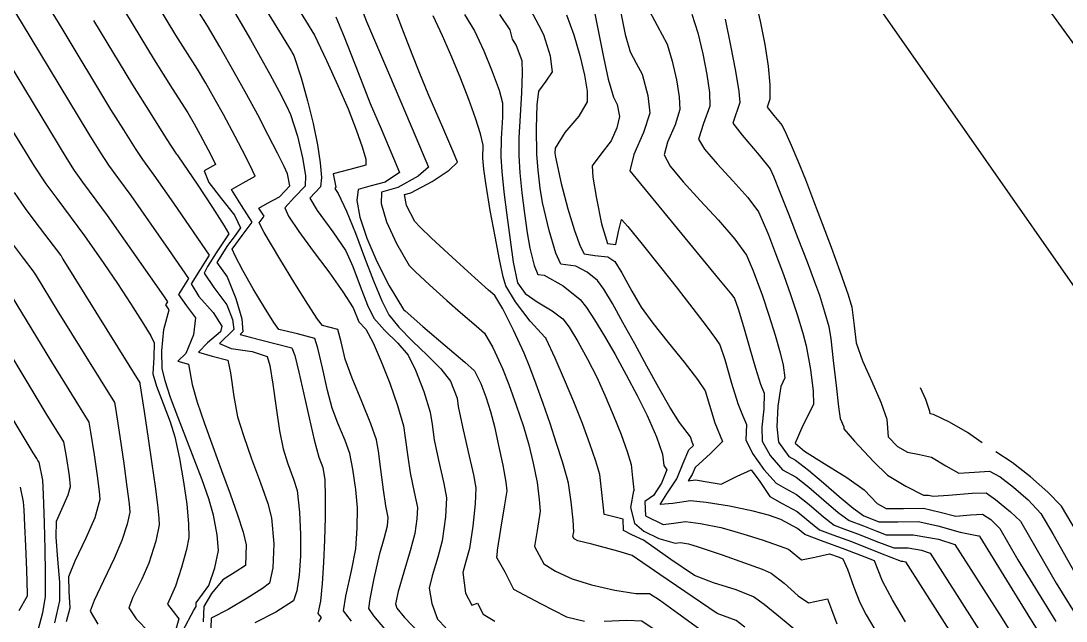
# Model space of a CAD drawing. Header units: millimetres. Extents: x -229 to 63875, y -200 to 109542.
# Drawn here: x 62499.8 to 62547.41, y 108547.05 to 108574.4 of the extents above; entities that cross this region are included whole.
import ezdxf

# ---------------------------------------------------------------- set-up
doc = ezdxf.new("R2010")
doc.units = ezdxf.units.MM
doc.layers.add('curve livello 5m', color=7, linetype='Continuous')
doc.layers.add('Strade', color=7, linetype='Continuous')
doc.layers.add('no_plot', color=5, linetype='Continuous', plot=False)

msp = doc.modelspace()

# ---------------------------------------------------------------- linework, layer by layer
at = {"layer": 'curve livello 5m', "color": 2, "flags": 128}
for points in [[(62510.43714, 108575.77788), (62512.10909, 108573.03962), (62512.18865, 108572.90037), (62512.22787, 108572.82417), (62512.5609, 108571.80421), (62512.85884, 108570.75205), (62513.11099, 108569.72002), (62513.3067, 108568.76048), (62513.43527, 108567.92574), (62513.48605, 108567.26817), (62513.44834, 108566.84008), (62513.44834, 108566.84008), (62512.95742, 108566.32745), (62513.29643, 108565.75528), (62514.01036, 108564.78828), (62514.5927, 108563.92689), (62514.5927, 108563.92689), (62514.9146, 108563.20854), (62515.25878, 108562.30719), (62515.59059, 108561.44674), (62515.87538, 108560.85109), (62515.87538, 108560.85109), (62516.35342, 108560.30285), (62516.9681, 108559.70732), (62517.4358, 108559.1669), (62517.4358, 108559.1669), (62517.77613, 108558.47804), (62518.15021, 108557.51744), (62518.44582, 108556.57328), (62518.44582, 108556.57328), (62518.52728, 108556.00627), (62518.62146, 108555.31523), (62518.62146, 108555.31523), (62518.81828, 108554.39039), (62519.0628, 108553.32215), (62519.19004, 108552.67158), (62519.19004, 108552.67158), (62519.13867, 108551.80482), (62518.98258, 108550.70322), (62518.98258, 108550.70322), (62518.78491, 108549.95988), (62518.52581, 108549.1049), (62518.39687, 108548.55209), (62518.39687, 108548.55209), (62518.51673, 108547.84507), (62518.78037, 108547.14435), (62518.78037, 108547.14435), (62519.15486, 108546.73569)], [(62533.2222, 108575.46324), (62533.47318, 108574.38274), (62533.67973, 108573.32247), (62533.83059, 108572.34026), (62533.91449, 108571.49395), (62533.92015, 108570.84137), (62533.92015, 108570.84137), (62533.79128, 108570.46618), (62534.08913, 108570.08907), (62534.47166, 108569.63684), (62534.47166, 108569.63684), (62534.64663, 108569.29148), (62534.89017, 108568.7438), (62535.1899, 108568.02557), (62535.53347, 108567.16857), (62535.90851, 108566.20458), (62536.30265, 108565.16539), (62536.70354, 108564.08277), (62537.09881, 108562.9885), (62537.47609, 108561.91436), (62537.47609, 108561.91436), (62537.64412, 108561.36061), (62537.74655, 108560.50969), (62537.84662, 108559.72235), (62537.84662, 108559.72235), (62538.13581, 108558.91444), (62538.55727, 108557.9636), (62538.97222, 108557.02436), (62539.24187, 108556.25123), (62539.24187, 108556.25123), (62539.30695, 108555.45365), (62539.73197, 108555.0009), (62540.18316, 108554.75048), (62540.72949, 108554.63469), (62541.26915, 108554.51931), (62541.26915, 108554.51931), (62541.92977, 108554.12807), (62542.52365, 108553.79124), (62542.52365, 108553.79124), (62543.24143, 108553.8434), (62543.92492, 108553.88264), (62543.92492, 108553.88264), (62544.39733, 108553.62813), (62545.0169, 108553.1601), (62545.6742, 108552.56933), (62546.25977, 108551.94654), (62546.25977, 108551.94654), (62546.80654, 108551.01958), (62547.81231, 108549.25116)], [(62503.11047, 108574.41462), (62504.87747, 108571.49419), (62504.87747, 108571.49419), (62505.6812, 108570.20795), (62506.42132, 108569.03992), (62506.87581, 108568.3405), (62506.87581, 108568.3405), (62506.91059, 108568.29307), (62506.9698, 108568.20842), (62507.82819, 108566.95622), (62508.52197, 108565.8941), (62509.0549, 108565.05706), (62509.26711, 108564.69618), (62509.26711, 108564.69618), (62509.20473, 108564.61261), (62508.69003, 108563.83754), (62508.29534, 108563.2051), (62508.13909, 108562.90501), (62508.13909, 108562.90501), (62508.59016, 108562.25238), (62509.18343, 108561.46211), (62509.18343, 108561.46211), (62509.43402, 108560.79887), (62509.50315, 108560.3344), (62509.50315, 108560.3344), (62508.83871, 108559.70498), (62509.37355, 108559.47594), (62510.33601, 108559.33499), (62511.01138, 108559.11058), (62511.01138, 108559.11058), (62511.13254, 108558.6941), (62511.27099, 108557.83901), (62511.42146, 108556.77084), (62511.57871, 108555.71513), (62511.73749, 108554.89741), (62511.73749, 108554.89741), (62511.94871, 108554.25441), (62512.2201, 108553.51396), (62512.37876, 108552.9945), (62512.37876, 108552.9945), (62512.488, 108552.01396), (62512.53985, 108550.99807), (62512.53655, 108550.01656), (62512.48033, 108549.13913), (62512.37342, 108548.43549), (62512.21806, 108547.97535), (62512.21806, 108547.97535), (62511.40934, 108547.45646), (62510.45564, 108546.96754)], [(62535.1929, 108546.5418), (62534.39472, 108547.20068), (62533.6561, 108547.80655), (62533.17528, 108548.15924), (62532.3764, 108548.47359), (62531.34674, 108548.79846), (62530.48687, 108549.1264), (62530.48687, 108549.1264), (62529.40787, 108549.86072), (62528.15346, 108550.73299), (62527.62995, 108550.98484), (62527.24398, 108551.18126), (62527.22767, 108551.69051), (62526.50443, 108551.87777), (62526.36258, 108551.9145), (62526.34521, 108552.07296), (62526.22411, 108553.17737), (62526.16321, 108553.73275), (62525.98667, 108554.33973), (62525.71735, 108555.12911), (62525.37657, 108556.04679), (62524.98565, 108557.03866), (62524.56591, 108558.05062), (62524.13868, 108559.02856), (62523.72528, 108559.9184), (62523.70404, 108559.95518), (62523.68032, 108559.97117), (62522.99197, 108560.72069), (62522.32959, 108561.59365), (62521.89188, 108562.32815), (62521.77293, 108562.74055), (62521.59974, 108563.52608), (62521.39432, 108564.57259), (62521.17868, 108565.76798), (62520.97483, 108567.0001), (62520.88763, 108567.6434), (62520.83881, 108568.14853), (62520.85738, 108568.7368), (62520.73143, 108569.25607), (62520.5054, 108569.96861), (62520.19927, 108570.8229), (62519.83302, 108571.76743), (62519.42662, 108572.75067), (62519.00006, 108573.72111), (62518.57331, 108574.62722)], [(62525.91877, 108574.80591), (62526.13086, 108573.81792), (62526.33637, 108572.7506), (62526.55085, 108571.73976), (62526.78988, 108570.92123), (62526.78988, 108570.92123), (62526.96274, 108570.59806), (62527.07148, 108570.03988), (62526.94107, 108569.52328), (62526.69224, 108568.93583), (62526.69224, 108568.93583), (62526.21138, 108568.32679), (62525.81996, 108567.80156), (62525.81996, 108567.80156), (62525.85303, 108567.28618), (62526.01286, 108566.30356), (62526.25151, 108565.14849), (62526.25151, 108565.14849), (62526.51767, 108564.25502), (62526.89306, 108564.20933), (62527.02478, 108564.80711), (62527.16045, 108565.34795), (62527.16045, 108565.34795), (62527.43873, 108565.03126), (62528.09358, 108564.23009), (62528.92856, 108563.18478), (62528.92856, 108563.18478), (62529.68859, 108562.21685), (62530.40414, 108561.29397), (62531.01026, 108560.50109), (62531.44201, 108559.92315), (62531.63445, 108559.64512), (62531.63445, 108559.64512), (62531.85545, 108558.97393), (62532.16411, 108557.88813), (62532.44974, 108556.95836), (62532.44974, 108556.95836), (62532.67369, 108556.42756), (62532.84517, 108556.00719), (62532.84517, 108556.00719), (62532.81666, 108555.30314), (62533.11903, 108554.68089), (62533.63202, 108553.9511), (62534.20171, 108553.33271), (62534.20171, 108553.33271), (62534.62687, 108553.09443), (62535.13172, 108552.82135), (62535.13172, 108552.82135), (62535.70531, 108552.36338), (62536.353, 108551.80142), (62536.84898, 108551.41954), (62536.84898, 108551.41954), (62537.28804, 108551.25628), (62537.90407, 108551.02951), (62537.90407, 108551.02951), (62538.86927, 108550.64998), (62539.55546, 108550.38282), (62539.55546, 108550.38282), (62540.20664, 108550.38552), (62540.82224, 108550.27562), (62541.21564, 108550.14483), (62541.21564, 108550.14483), (62545.33766, 108543.68485)], [(62499.49639, 108566.57881), (62499.9875, 108565.85487), (62499.9875, 108565.85487), (62500.43172, 108565.26094), (62501.06923, 108564.42729), (62501.61092, 108563.70862), (62501.61092, 108563.70862), (62501.62565, 108563.68782), (62501.71178, 108563.54504), (62505.21284, 108557.90588), (62505.22211, 108557.85493), (62505.41669, 108556.60691), (62505.60102, 108555.37567), (62505.76743, 108554.21735), (62505.90822, 108553.18808), (62506.01573, 108552.34402), (62506.08228, 108551.7413), (62506.10017, 108551.43606), (62506.10017, 108551.43606), (62505.93844, 108550.6979), (62505.62242, 108549.68415), (62505.62242, 108549.68415), (62505.30077, 108548.95961), (62504.90279, 108548.13433), (62504.71754, 108547.66083), (62504.71754, 108547.66083), (62505.05614, 108547.14563), (62505.64345, 108546.53851)], [(62499.72044, 108547.52974), (62500.099, 108548.20658), (62500.10497, 108548.23021), (62500.104, 108548.28081), (62500.06581, 108549.38872), (62500.02359, 108550.46396), (62499.9818, 108551.40563), (62499.94492, 108552.11285), (62499.91744, 108552.48472), (62499.77951, 108553.15104)]]:
    msp.add_lwpolyline(points, dxfattribs=at)
at = {"layer": 'no_plot', "flags": 128}
for points in [[(62497.96925, 108577.36333), (62500.20123, 108573.69021), (62502.89554, 108569.23715), (62503.42767, 108568.38845), (62503.78493, 108567.83356), (62504.24341, 108567.20679), (62504.79936, 108566.45015), (62504.79936, 108566.45015), (62506.52666, 108563.98066), (62507.42973, 108562.66327), (62506.97704, 108561.93789), (62507.34905, 108561.41373), (62507.75335, 108560.86532), (62507.66123, 108560.10147), (62507.30983, 108559.23696), (62506.94937, 108558.8955), (62507.43256, 108558.76331), (62507.59404, 108557.82632), (62507.82881, 108557.02252), (62508.15434, 108556.05874), (62508.53564, 108554.99943), (62508.93774, 108553.90902), (62509.32567, 108552.85193), (62509.66443, 108551.8926), (62509.91906, 108551.09547), (62510.05458, 108550.52497), (62510.05458, 108550.52497), (62510.02453, 108549.58644), (62509.55993, 108549.27616), (62508.99462, 108548.92563), (62508.47439, 108548.30946), (62508.13153, 108547.71675), (62508.10633, 108547.0171)], [(62499.80797, 108577.09343), (62501.65585, 108574.05242), (62503.88651, 108570.36567), (62504.46722, 108569.43632), (62505.00199, 108568.59238), (62505.33037, 108568.08703), (62505.85497, 108567.37161), (62506.74823, 108566.09454), (62508.37203, 108563.72576), (62507.96368, 108563.07241), (62507.55807, 108562.42145), (62507.90619, 108561.83401), (62508.55418, 108561.11909), (62508.95393, 108560.49288), (62508.88469, 108560.23867), (62508.30386, 108559.72439), (62507.89404, 108559.30024), (62508.50969, 108559.117), (62509.22197, 108558.93694), (62509.35146, 108558.35525), (62509.50434, 108557.28417), (62509.66576, 108556.36187), (62509.9314, 108555.50023), (62510.30961, 108554.44285), (62510.7101, 108553.35607), (62511.04256, 108552.40625), (62511.21667, 108551.75974), (62511.31227, 108550.57487), (62511.27695, 108549.47159), (62511.1213, 108548.7809), (62510.80718, 108548.53968), (62510.1104, 108548.09261), (62509.24, 108547.57381), (62508.46121, 108547.1757), (62508.43051, 108546.32366)], [(62511.93681, 108575.76349), (62513.16993, 108573.74395), (62513.72547, 108572.59452), (62514.24172, 108571.45994), (62514.69814, 108570.39199), (62515.07423, 108569.44247), (62515.34947, 108568.66316), (62515.50334, 108568.10586), (62515.51535, 108567.82236), (62514.77689, 108567.62878), (62514.01954, 108567.4361), (62514.14572, 108566.81743), (62514.09786, 108566.76746), (62514.25726, 108566.53348), (62514.6352, 108565.72967), (62515.04014, 108564.72019), (62515.45364, 108563.62422), (62515.85727, 108562.56089), (62516.2326, 108561.64937), (62516.56117, 108561.00882), (62517.01838, 108560.43848), (62517.63729, 108559.81107), (62518.30787, 108559.16632), (62518.9201, 108558.54397), (62519.36395, 108557.98373), (62519.66765, 108557.20385), (62519.72047, 108556.82556), (62519.91208, 108555.90282), (62520.17383, 108554.75642), (62520.40815, 108553.71814), (62520.51748, 108553.11979), (62520.49117, 108552.39746), (62520.38345, 108551.37555), (62520.22667, 108550.36061), (62520.22667, 108550.36061), (62520.05782, 108549.75822), (62519.92835, 108549.265), (62520.05568, 108548.31572), (62520.33569, 108547.76973), (62520.5939, 108547.86486), (62520.86209, 108547.36271), (62521.38172, 108547.04403)], [(62514.85981, 108547.04354), (62514.48708, 108547.50976), (62514.48708, 108547.50976), (62514.59201, 108548.18751), (62514.86126, 108549.33737), (62515.05978, 108550.33799), (62515.12271, 108551.2821), (62515.12549, 108552.20928), (62515.12549, 108552.20928), (62515.04957, 108553.05337), (62514.92173, 108553.96903), (62514.78032, 108554.68158), (62514.78032, 108554.68158), (62514.5637, 108555.27244), (62514.23424, 108556.06835), (62513.97188, 108556.75757), (62513.97188, 108556.75757), (62513.76307, 108557.56224), (62513.53494, 108558.58313), (62513.32884, 108559.48244), (62513.18615, 108559.92241), (62513.18615, 108559.92241), (62512.39511, 108560.13263), (62511.54127, 108560.3396), (62511.54127, 108560.3396), (62511.32174, 108560.64922), (62510.89278, 108561.33579), (62510.38309, 108562.19335), (62510.38309, 108562.19335), (62509.91377, 108563.02233), (62509.55502, 108563.69046), (62509.41446, 108563.99731), (62509.41446, 108563.99731), (62509.88024, 108564.61875), (62510.33746, 108565.23397), (62509.84346, 108565.99401), (62509.39337, 108566.71679), (62509.39337, 108566.71679), (62509.92863, 108567.01723), (62510.47168, 108567.31933), (62510.47168, 108567.31933), (62510.35499, 108567.58759), (62510.02913, 108568.23447), (62509.56209, 108569.12795), (62509.02181, 108570.13599), (62509.02181, 108570.13599), (62508.65469, 108570.79642), (62508.21925, 108571.55867), (62507.8461, 108572.19405), (62507.8461, 108572.19405), (62507.38994, 108572.91521), (62506.8594, 108573.75123), (62506.8594, 108573.75123), (62506.01971, 108575.13903)], [(62509.20324, 108575.357), (62510.25131, 108573.54806), (62511.13303, 108571.97891), (62511.55943, 108571.17908), (62511.91183, 108570.49448), (62512.0845, 108570.13049), (62512.3905, 108569.14269), (62512.62441, 108568.16667), (62512.75498, 108567.35563), (62512.75097, 108566.86273), (62512.26196, 108566.36286), (62511.81697, 108565.88743), (62511.99007, 108565.49655), (62512.46195, 108564.79886), (62513.11215, 108563.91338), (62513.82022, 108562.95911), (62514.4657, 108562.05509), (62514.92815, 108561.32031), (62515.1896, 108560.69336), (62515.50766, 108560.35007), (62515.83709, 108559.73055), (62516.21463, 108558.87428), (62516.59908, 108557.88703), (62516.94926, 108556.87458), (62517.22398, 108555.94271), (62517.30949, 108555.39521), (62517.41775, 108554.53975), (62517.52246, 108553.80489), (62517.71594, 108552.92184), (62517.8626, 108552.22337), (62517.83187, 108551.70484), (62517.73849, 108551.04583), (62517.53723, 108550.25447), (62517.2443, 108549.28275), (62516.98019, 108548.39091), (62516.86539, 108547.83919), (62516.92112, 108547.63463), (62517.27775, 108547.21862), (62517.94352, 108546.51895)], [(62515.3059, 108574.97205), (62515.54296, 108574.37089), (62516.58261, 108571.92158), (62517.79237, 108569.10902), (62518.36252, 108567.72924), (62517.89032, 108567.32016), (62516.97024, 108566.81298), (62516.21974, 108566.60318), (62516.2099, 108566.08146), (62516.45685, 108565.24528), (62516.90134, 108564.2515), (62517.4841, 108563.25697), (62517.77123, 108562.97085), (62518.40708, 108562.37779), (62519.2009, 108561.65569), (62519.82056, 108561.11857), (62520.54028, 108560.50406), (62520.91934, 108560.16763), (62521.28777, 108559.52314), (62521.73831, 108558.56463), (62522.0288, 108557.82489), (62522.36326, 108556.88894), (62522.68539, 108555.92005), (62522.93894, 108555.08149), (62523.13679, 108554.24903), (62523.30977, 108553.35819), (62523.41167, 108552.59781), (62523.45322, 108552.05193), (62523.30711, 108551.18516), (62523.1988, 108550.44499), (62523.62142, 108549.65369), (62524.14427, 108549.32155), (62524.91003, 108548.97351), (62525.78658, 108548.7066), (62526.85839, 108548.45714), (62527.80391, 108548.29996), (62528.43379, 108548.30467), (62528.88631, 108548.01519), (62529.72012, 108547.41017), (62530.6559, 108546.72598)], [(62540.08532, 108547.01234), (62539.49692, 108548.02417), (62539.04225, 108548.86589), (62539.04225, 108548.86589), (62538.68685, 108549.79129), (62538.25921, 108549.96419), (62537.34668, 108550.3161), (62537.34668, 108550.3161), (62536.26973, 108550.71255), (62535.50215, 108550.99798), (62535.50215, 108550.99798), (62535.17821, 108551.26242), (62534.41258, 108551.68339), (62533.84867, 108551.8722), (62533.15215, 108552.05983), (62533.15215, 108552.05983), (62532.07203, 108552.28196), (62531.01609, 108552.45702), (62530.30111, 108552.53249), (62530.30111, 108552.53249), (62529.49974, 108552.41327), (62528.92002, 108552.35604), (62528.92002, 108552.35604), (62529.22429, 108552.84793), (62529.67755, 108553.5297), (62529.67755, 108553.5297), (62529.96404, 108554.242), (62530.21924, 108554.8519), (62530.21924, 108554.8519), (62530.43179, 108555.05359), (62530.37198, 108555.19745), (62530.29619, 108555.44723), (62529.80032, 108556.0959), (62529.36483, 108556.79624), (62528.85833, 108557.67847), (62528.31177, 108558.6672), (62527.75614, 108559.68704), (62527.22241, 108560.66258), (62526.74154, 108561.51844), (62526.34453, 108562.1792), (62526.06233, 108562.56949), (62526.06233, 108562.56949), (62525.59759, 108562.94578), (62525.08185, 108563.23043), (62525.08185, 108563.23043), (62524.39779, 108563.31369), (62524.17046, 108563.81683), (62523.86082, 108564.85626), (62523.56176, 108566.12015), (62523.56176, 108566.12015), (62523.45358, 108566.78264), (62523.35725, 108567.596), (62523.30166, 108568.31622), (62523.30166, 108568.31622), (62523.28199, 108569.50941), (62523.31563, 108570.57503), (62523.39249, 108571.1934), (62523.39249, 108571.1934), (62523.71899, 108571.65382), (62524.01185, 108572.08717), (62524.01185, 108572.08717), (62523.92056, 108572.79044), (62523.61255, 108573.76963), (62523.61255, 108573.76963), (62523.39707, 108574.21342), (62523.0219, 108574.89451)], [(62528.30763, 108575.06549), (62528.77698, 108574.19176), (62529.23046, 108573.34027), (62529.46561, 108572.56342), (62529.65889, 108571.71472), (62529.78307, 108570.93384), (62529.81095, 108570.36047), (62529.59343, 108569.66229), (62529.24417, 108568.88094), (62529.10068, 108568.29274), (62529.37224, 108567.78694), (62529.96418, 108567.06596), (62530.74224, 108566.21439), (62531.57215, 108565.31682), (62532.31964, 108564.45783), (62532.85043, 108563.72203), (62533.15014, 108563.0152), (62533.57302, 108561.8647), (62533.86432, 108560.989), (62534.15032, 108560.07457), (62534.38629, 108559.26884), (62534.52749, 108558.71926), (62534.60036, 108558.12977), (62534.41669, 108557.74185), (62534.27268, 108556.84295), (62534.23467, 108555.90411), (62534.31407, 108555.20699), (62534.77544, 108554.55062), (62535.08524, 108554.38029), (62535.66962, 108553.93397), (62536.36121, 108553.34575), (62537.07167, 108552.72678), (62537.71266, 108552.18818), (62538.19581, 108551.84111), (62538.46146, 108551.74291), (62538.87724, 108551.58009), (62539.73839, 108551.57903), (62540.67687, 108551.58756), (62541.56317, 108551.39324), (62542.58903, 108551.10768), (62543.42427, 108550.93218), (62543.44705, 108550.93367), (62543.46176, 108550.92147), (62543.47709, 108550.89487), (62545.66331, 108547.33883), (62548.23752, 108543.21276)], [(62504.56509, 108574.77683), (62505.86843, 108572.62271), (62506.69194, 108571.32506), (62507.39998, 108570.20569), (62507.68472, 108569.7169), (62507.9662, 108569.21453), (62508.45132, 108568.29876), (62508.66445, 108567.85803), (62508.14514, 108567.56785), (62508.35467, 108567.0349), (62508.93518, 108566.29917), (62509.53496, 108565.54708), (62509.80228, 108564.96508), (62509.55486, 108564.62776), (62509.20215, 108564.161), (62508.72011, 108563.38857), (62509.19252, 108562.73587), (62509.59628, 108561.74852), (62509.85998, 108560.81838), (62509.90453, 108560.22449), (62509.78338, 108560.10973), (62510.23498, 108559.98618), (62511.35986, 108559.70259), (62512.13805, 108559.50349), (62512.27342, 108559.14855), (62512.46278, 108558.39366), (62512.68683, 108557.39627), (62512.92629, 108556.31388), (62513.16188, 108555.30394), (62513.37431, 108554.52395), (62513.55848, 108554.05102), (62513.63712, 108553.4878), (62513.65864, 108552.70756), (62513.655, 108551.76805), (62513.6289, 108550.74612), (62513.58303, 108549.71863), (62513.5201, 108548.76243), (62513.4428, 108547.95436), (62513.32973, 108547.39597), (62513.4707, 108547.21617), (62513.35912, 108547.01679)], [(62516.37393, 108546.69314), (62515.88106, 108547.29625), (62515.64443, 108547.62354), (62515.64443, 108547.62354), (62515.70524, 108548.05642), (62515.89345, 108548.98587), (62516.15259, 108550.13305), (62516.15259, 108550.13305), (62516.33853, 108550.80956), (62516.4944, 108551.38844), (62516.4944, 108551.38844), (62516.53516, 108551.77516), (62516.42345, 108552.29456), (62516.31452, 108553.03293), (62516.19755, 108553.95211), (62516.08821, 108554.79691), (62516.00215, 108555.31215), (62516.00215, 108555.31215), (62515.74544, 108556.04183), (62515.3314, 108557.05362), (62514.89457, 108558.11444), (62514.56945, 108558.9912), (62514.56945, 108558.9912), (62514.38305, 108559.76998), (62514.23425, 108560.34132), (62514.23425, 108560.34132), (62513.53255, 108560.51929), (62513.30526, 108560.81432), (62512.86318, 108561.48753), (62512.26986, 108562.43717), (62511.58887, 108563.5615), (62510.8838, 108564.75878), (62510.8838, 108564.75878), (62510.64676, 108565.20023), (62510.87263, 108565.50286), (62510.6416, 108565.86572), (62511.03843, 108566.10046), (62511.57844, 108566.38921), (62511.57844, 108566.38921), (62512.0536, 108566.88538), (62511.94114, 108567.43682), (62511.79204, 108567.76671), (62511.48639, 108568.38061), (62511.06892, 108569.19163), (62510.58435, 108570.11288), (62510.07742, 108571.05745), (62510.07742, 108571.05745), (62509.51999, 108572.06025), (62508.85881, 108573.21765), (62508.29223, 108574.18242), (62508.29223, 108574.18242), (62507.85036, 108574.87975)], [(62514.14787, 108574.58403), (62514.51654, 108573.67275), (62515.15405, 108572.04172), (62515.71265, 108570.63335), (62516.20454, 108569.4745), (62516.77692, 108568.14378), (62517.04667, 108567.49096), (62516.38794, 108567.05745), (62515.68576, 108566.87565), (62515.16334, 108566.71513), (62515.1013, 108566.21724), (62515.23982, 108565.45339), (62515.55024, 108564.49942), (62516.00391, 108563.43115), (62516.57219, 108562.32443), (62517.2264, 108561.25508), (62517.30505, 108561.18173), (62518.10864, 108560.48167), (62519.1291, 108559.61011), (62520.02546, 108558.84207), (62520.45672, 108558.45258), (62520.75406, 108557.87059), (62520.98095, 108557.26221), (62521.18996, 108556.606), (62521.36497, 108555.91502), (62521.5609, 108555.04523), (62521.74519, 108554.14807), (62521.88522, 108553.375), (62521.9273, 108552.99189), (62521.83382, 108552.34201), (62521.64877, 108551.24092), (62521.49923, 108550.28819), (62521.47075, 108550.018), (62521.45984, 108549.9779), (62521.47474, 108549.92317), (62521.48419, 108549.92665), (62521.84845, 108549.29164), (62522.24175, 108548.5082), (62523.47246, 108547.85858), (62524.6509, 108547.23655), (62525.47329, 108547.04514)], [(62532.77751, 108546.76633), (62532.38091, 108547.07809), (62532.38091, 108547.07809), (62531.50654, 108547.39265), (62528.89488, 108549.17004), (62527.64246, 108550.04092), (62526.98739, 108550.24253), (62525.8096, 108550.5614), (62525.8096, 108550.5614), (62525.16915, 108550.71046), (62525.00108, 108550.79917), (62524.94596, 108550.90238), (62524.97915, 108551.11197), (62524.94785, 108551.65111), (62524.85717, 108552.47682), (62524.73431, 108553.34138), (62524.73431, 108553.34138), (62524.68792, 108553.55699), (62524.46987, 108554.29966), (62524.20227, 108555.14939), (62523.90231, 108556.05633), (62523.58716, 108556.97059), (62523.27403, 108557.84231), (62522.9801, 108558.62163), (62522.72256, 108559.25866), (62522.72256, 108559.25866), (62522.24078, 108560.3132), (62521.74426, 108561.28506), (62521.38196, 108561.88268), (62521.38196, 108561.88268), (62521.09675, 108562.12966), (62520.14982, 108562.98711), (62519.26033, 108563.80386), (62518.50882, 108564.5048), (62517.9758, 108565.01484), (62517.74179, 108565.25886), (62517.74179, 108565.25886), (62517.36347, 108565.99114), (62517.27614, 108566.49124), (62517.27614, 108566.49124), (62517.55254, 108566.5685), (62518.52571, 108567.07551), (62519.31305, 108567.59366), (62519.67836, 108567.96752), (62519.67836, 108567.96752), (62519.47164, 108568.4854), (62518.97019, 108569.65191), (62518.38716, 108571.00245), (62517.93572, 108572.07243), (62517.93572, 108572.07243), (62517.61936, 108572.88133), (62517.23204, 108573.89693), (62516.88361, 108574.80736)], [(62520.01196, 108574.6954), (62520.46271, 108573.95367), (62520.88006, 108573.04355), (62521.27147, 108572.08952), (62521.57719, 108571.2457), (62521.73748, 108570.66618), (62521.7367, 108570.01694), (62521.68071, 108569.04279), (62521.65976, 108568.20442), (62521.70855, 108567.54363), (62521.80353, 108566.61731), (62521.93103, 108565.5408), (62522.0774, 108564.42945), (62522.22897, 108563.39859), (62522.41356, 108562.4582), (62522.77354, 108561.98378), (62523.32072, 108561.59571), (62523.99524, 108561.19078), (62524.49014, 108560.82661), (62524.76944, 108560.44005), (62525.16674, 108559.78437), (62525.60999, 108558.98435), (62526.02715, 108558.16476), (62526.40209, 108557.34692), (62526.78371, 108556.4454), (62527.13442, 108555.55555), (62527.41666, 108554.77271), (62527.59283, 108554.19222), (62527.65595, 108553.57069), (62527.72087, 108553.0245), (62527.73394, 108553.00692), (62527.69802, 108552.98057), (62527.56807, 108552.22612), (62527.74489, 108551.51713), (62528.16687, 108551.15445), (62528.85657, 108550.8145), (62529.6071, 108550.59927), (62529.83761, 108550.62872), (62530.20516, 108550.56779), (62530.6452, 108550.43637), (62531.73983, 108550.06751), (62532.76268, 108549.70785), (62533.55789, 108549.41346), (62533.96965, 108549.2404), (62534.56079, 108548.78346), (62535.20963, 108548.20392), (62535.68091, 108547.87941), (62536.53378, 108548.06323), (62536.72819, 108547.58311), (62536.96885, 108546.93037)], [(62521.59348, 108574.68593), (62522.06674, 108573.99868), (62522.17439, 108573.57526), (62522.35212, 108573.28011), (62522.61757, 108572.59555), (62522.63732, 108572.02366), (62522.59918, 108571.12894), (62522.53748, 108570.08664), (62522.48654, 108569.07202), (62522.48071, 108568.26032), (62522.53225, 108567.47834), (62522.61995, 108566.56452), (62522.73181, 108565.62005), (62522.85586, 108564.74613), (62522.9801, 108564.04395), (62523.17624, 108563.26037), (62523.33785, 108562.84303), (62523.63057, 108562.8074), (62524.4962, 108562.32963), (62525.27623, 108561.69805), (62525.55618, 108561.33921), (62525.93269, 108560.77116), (62526.37905, 108560.04013), (62526.86857, 108559.19238), (62527.37453, 108558.27413), (62527.87025, 108557.33163), (62528.32902, 108556.41113), (62528.74451, 108555.44928), (62529.02246, 108554.65169), (62529.07917, 108554.13451), (62529.22259, 108553.94152), (62528.9734, 108553.33329), (62528.61594, 108552.77946), (62528.22531, 108552.49289), (62528.24581, 108551.853), (62529.06007, 108551.45166), (62529.5327, 108551.50718), (62530.06936, 108551.58061), (62530.75807, 108551.49377), (62531.67866, 108551.31381), (62532.16311, 108551.18254), (62532.8767, 108550.96942), (62533.60534, 108550.73838), (62534.34335, 108550.48447), (62534.76403, 108550.32155), (62535.36046, 108549.8472), (62535.96902, 108549.96971), (62536.63084, 108550.12101), (62537.06799, 108549.9594), (62537.23975, 108549.89214), (62537.45454, 108549.41056), (62537.73382, 108548.59224), (62538.00555, 108547.89813), (62538.30604, 108547.34184), (62538.69492, 108546.67312)], [(62524.64853, 108574.67417), (62524.97761, 108573.76819), (62525.25885, 108572.82349), (62525.46965, 108571.93527), (62525.58744, 108571.19867), (62525.58962, 108570.70887), (62525.21163, 108570.05958), (62524.57835, 108569.30841), (62524.12988, 108568.6024), (62524.12261, 108568.37211), (62524.14342, 108568.19634), (62524.41533, 108566.98929), (62524.71426, 108565.83868), (62525.00867, 108564.85039), (62525.267, 108564.13032), (62525.45773, 108563.78436), (62525.94738, 108563.71337), (62526.53313, 108563.65346), (62526.84842, 108563.44092), (62527.16755, 108562.92493), (62527.63118, 108562.07777), (62528.05045, 108561.3592), (62528.58168, 108560.63333), (62529.28041, 108559.7493), (62530.005, 108558.84691), (62530.61384, 108558.06594), (62530.96532, 108557.54617), (62531.16822, 108556.89153), (62531.41086, 108556.07791), (62531.76244, 108555.2322), (62531.21169, 108554.68455), (62530.51302, 108554.04666), (62530.38169, 108553.72612), (62530.19805, 108553.44159), (62530.53286, 108553.48437), (62531.15473, 108553.37528), (62531.69899, 108553.29104), (62532.42897, 108553.66133), (62533.05981, 108553.94016), (62533.45672, 108553.40749), (62533.91485, 108552.72375), (62534.48178, 108552.40602), (62535.15496, 108552.04188), (62535.69121, 108551.59988), (62536.17557, 108551.20876), (62536.77889, 108550.98441), (62537.62538, 108550.67281), (62538.95167, 108550.1513), (62539.89457, 108549.78418), (62539.97152, 108549.7845), (62540.09076, 108549.75606), (62546.29356, 108540.03508)], [(62527.13183, 108574.76508), (62527.3282, 108573.78652), (62527.54875, 108572.99336), (62527.82739, 108572.47466), (62528.0966, 108571.96917), (62528.35094, 108571.00414), (62528.44122, 108570.20017), (62528.16435, 108569.31149), (62527.71979, 108568.31695), (62527.53715, 108567.56825), (62531.57078, 108562.65151), (62532.17477, 108561.91256), (62532.30359, 108561.74406), (62532.47202, 108561.27747), (62532.70949, 108560.4745), (62532.98125, 108559.51429), (62533.25254, 108558.57601), (62533.48861, 108557.83881), (62533.65387, 108557.44129), (62533.64613, 108556.72656), (62533.55304, 108555.89363), (62533.56537, 108555.25507), (62533.92674, 108554.59692), (62534.48858, 108553.94166), (62535.10848, 108553.60082), (62535.69103, 108553.14729), (62536.37681, 108552.5554), (62537.0319, 108551.9936), (62537.5224, 108551.63033), (62538.18276, 108551.38621), (62538.78687, 108551.14867), (62539.21635, 108550.98145), (62539.80273, 108550.98073), (62540.44176, 108550.98654), (62541.60021, 108550.77972), (62542.34053, 108550.5336), (62544.38175, 108547.33461), (62548.19868, 108541.24829)], [(62530.36431, 108574.71138), (62530.63237, 108573.85173), (62530.86762, 108572.90228), (62531.05049, 108571.96358), (62531.16137, 108571.13622), (62531.18069, 108570.52077), (62530.89217, 108569.72401), (62530.66421, 108569.01722), (62530.93225, 108568.55513), (62531.50764, 108567.88544), (62532.22168, 108567.11443), (62532.90565, 108566.3484), (62533.39084, 108565.69363), (62533.57099, 108565.31407), (62533.84498, 108564.65156), (62534.17721, 108563.79759), (62534.5321, 108562.84365), (62534.87405, 108561.88125), (62535.15651, 108561.02281), (62535.41293, 108560.1778), (62535.56637, 108559.59971), (62535.7599, 108558.52091), (62535.88259, 108557.52837), (62535.89762, 108556.91986), (62535.4186, 108555.9694), (62535.06429, 108555.15977), (62535.06429, 108555.15977), (62535.4858, 108554.79757), (62536.39319, 108554.22593), (62537.42257, 108553.59046), (62538.21003, 108553.03681), (62538.8012, 108552.40706), (62539.2076, 108552.1815), (62540.0005, 108552.17769), (62540.91199, 108552.18858), (62541.66424, 108552.00713), (62542.38568, 108551.83704), (62543.04705, 108551.88798), (62543.60634, 108551.91666), (62543.97492, 108551.67278), (62544.39443, 108551.26316), (62544.74167, 108550.6645), (62545.21586, 108549.83772), (62546.94595, 108547.02361)], [(62531.88342, 108574.47466), (62532.12449, 108573.28342), (62532.34329, 108572.11404), (62532.49891, 108571.17657), (62532.55042, 108570.68107), (62532.22775, 108569.7417), (62532.64965, 108569.19577), (62533.43397, 108568.27805), (62533.93125, 108567.66524), (62534.07695, 108567.32938), (62534.37252, 108566.59544), (62534.76301, 108565.60464), (62535.19345, 108564.49824), (62535.60891, 108563.41747), (62535.95443, 108562.50357), (62536.17507, 108561.89781), (62536.4082, 108561.14979), (62536.60524, 108560.48016), (62536.68479, 108559.91614), (62536.80132, 108558.91908), (62536.92992, 108557.78464), (62537.04567, 108556.80842), (62537.12367, 108556.28606), (62537.27759, 108555.90313), (62537.28477, 108555.81514), (62537.76178, 108555.24605), (62538.62791, 108554.32339), (62539.26658, 108553.70398), (62540.10879, 108553.2049), (62540.91581, 108552.78864), (62541.1471, 108552.7896), (62541.34709, 108552.7419), (62542.05236, 108552.78343), (62543.13227, 108552.8738), (62543.76563, 108552.89965), (62544.18721, 108552.59356), (62544.86963, 108552.02769), (62545.3271, 108551.60485), (62545.3271, 108551.60485), (62546.09056, 108550.28311), (62546.95463, 108548.78057), (62548.90861, 108545.61599)], [(62507.17356, 108546.61289), (62507.67136, 108547.54894), (62507.67136, 108547.54894), (62507.78214, 108547.71055), (62507.78818, 108547.87815), (62508.35792, 108548.67615), (62508.63777, 108549.47786), (62508.79296, 108550.27144), (62508.79296, 108550.27144), (62508.7375, 108550.98103), (62508.57249, 108551.88317), (62508.57249, 108551.88317), (62508.35961, 108552.61592), (62508.05618, 108553.483), (62507.69607, 108554.43178), (62507.31313, 108555.40962), (62506.94123, 108556.36389), (62506.61425, 108557.24195), (62506.36604, 108557.99116), (62506.23047, 108558.5589), (62506.23047, 108558.5589), (62506.21833, 108559.36263), (62506.30847, 108560.34081), (62506.30847, 108560.34081), (62506.55277, 108561.23776), (62506.39602, 108561.45433), (62506.48742, 108561.60079), (62506.30508, 108561.86679), (62503.74375, 108565.5287), (62503.22863, 108566.2325), (62502.62612, 108567.04746), (62502.23949, 108567.58009), (62502.23949, 108567.58009), (62501.90458, 108568.10863), (62498.38607, 108573.91259)], [(62499.09937, 108569.9011), (62500.40852, 108567.77675), (62500.93201, 108566.98104), (62501.43762, 108566.31259), (62502.68814, 108564.60724), (62503.57636, 108563.35124), (62504.20384, 108562.44025), (62504.7977, 108561.52346), (62505.32651, 108560.68241), (62505.7119, 108560.0439), (62505.87553, 108559.73477), (62505.85166, 108559.05439), (62505.81332, 108558.31338), (62505.97792, 108557.74853), (62506.27767, 108556.96265), (62506.59636, 108556.13632), (62506.81781, 108555.45015), (62507.02844, 108554.46547), (62507.21172, 108553.40317), (62507.35256, 108552.37358), (62507.43588, 108551.487), (62507.44657, 108550.85375), (62507.34328, 108550.31221), (62507.11994, 108549.49324), (62506.84355, 108548.64251), (62506.4757, 108547.81997), (62506.98998, 108547.15411), (62506.79908, 108546.46039)], [(62499.39709, 108564.25527), (62499.90526, 108563.59075), (62500.33705, 108563.01788), (62500.50056, 108562.78698), (62501.45678, 108561.20195), (62504.05944, 108557.00984), (62504.10593, 108556.75426), (62504.30512, 108555.46629), (62504.48505, 108554.23506), (62504.63017, 108553.17422), (62504.72493, 108552.39743), (62504.75378, 108552.01837), (62504.63445, 108551.47375), (62504.40129, 108550.7258), (62504.04629, 108549.90312), (62503.55808, 108548.88872), (62503.13101, 108547.98684), (62502.95939, 108547.50169), (62503.29596, 108546.91111)], [(62501.87907, 108547.02948), (62502.04075, 108547.65371), (62502.04075, 108547.65371), (62502.00438, 108548.40204), (62501.98025, 108549.08442), (62501.98025, 108549.08442), (62502.26736, 108549.78863), (62502.77437, 108550.84483), (62503.18015, 108551.76744), (62503.18015, 108551.76744), (62503.40738, 108552.60068), (62503.3771, 108552.94905), (62503.28436, 108553.66939), (62503.14872, 108554.61861), (62502.98976, 108555.6536), (62502.98976, 108555.6536), (62502.90604, 108556.11379), (62501.20177, 108558.85886), (62499.37547, 108561.88614)], [(62501.34067, 108546.97528), (62501.57418, 108547.97329), (62501.57418, 108547.97329), (62501.56987, 108548.82905), (62501.48185, 108549.87291), (62501.4016, 108550.87492), (62501.42058, 108551.60513), (62501.42058, 108551.60513), (62501.65985, 108552.15198), (62501.95902, 108552.80909), (62501.95902, 108552.80909), (62502.06099, 108553.18299), (62502.00578, 108553.66255), (62501.87359, 108554.55293), (62501.87359, 108554.55293), (62501.75263, 108555.21775), (62500.94677, 108556.51576), (62498.25038, 108560.9853)], [(62500.58969, 108546.63975), (62500.79309, 108547.44456), (62500.91942, 108548.15868), (62500.91942, 108548.15868), (62500.92541, 108548.51532), (62500.91732, 108549.27089), (62500.89729, 108550.31364), (62500.86746, 108551.53187), (62500.82999, 108552.81384), (62500.82999, 108552.81384), (62500.80073, 108553.47314), (62500.63039, 108554.29606), (62500.57505, 108554.36632), (62500.52243, 108554.45237), (62500.3602, 108554.72227), (62497.12529, 108560.08446)], [(62543.58084, 108555.17622), (62542.91896, 108555.63886), (62542.10018, 108556.11405), (62541.37014, 108556.45924), (62541.37014, 108556.45924), (62541.21489, 108556.49229), (62541.20615, 108556.59933), (62541.02097, 108557.14814), (62540.77481, 108557.67244)], [(62551.61904, 108544.71137), (62551.50921, 108544.92029), (62551.21979, 108545.39528), (62550.79389, 108546.07793), (62550.43218, 108546.66628), (62550.43218, 108546.66628), (62549.25923, 108548.70004), (62547.92033, 108551.05422), (62547.19244, 108552.28824), (62547.19244, 108552.28824), (62546.57984, 108552.92331), (62545.78595, 108553.62399), (62544.95042, 108554.27445), (62544.21292, 108554.75889)], [(62526.36215, 108547.04252), (62527.39565, 108547.09259), (62528.084, 108547.06466), (62528.60292, 108546.71883)]]:
    msp.add_lwpolyline(points, dxfattribs=at)
at = {"layer": 'Strade', "color": 2, "linetype": 'Continuous', "flags": 128}
for points in [[(62465.10608, 108651.13002), (62472.48207, 108648.14701), (62479.72008, 108645.041), (62486.38588, 108641.76353), (62486.94207, 108641.252), (62487.27507, 108640.66499), (62488.12406, 108636.94799), (62488.83807, 108635.257), (62490.38107, 108633.54699), (62495.57306, 108630.227), (62503.08106, 108625.03299), (62510.96207, 108618.73798), (62518.00605, 108612.04398), (62524.46606, 108605.08398), (62530.10005, 108598.05997), (62534.28004, 108592.24797), (62535.71304, 108590.20697), (62537.32904, 108587.88197), (62542.38703, 108580.74996), (62547.67219, 108573.46825), (62554.36903, 108564.09496), (62559.48293, 108557.24495), (62561.50172, 108554.71746)], [(62556.90708, 108550.06544), (62553.96392, 108553.95972), (62549.12002, 108560.36896), (62542.66884, 108569.60554), (62537.38904, 108577.16497), (62532.36204, 108584.42298), (62529.35304, 108588.77597), (62524.18704, 108595.98598), (62517.76606, 108603.76598), (62510.97506, 108610.81898), (62503.33906, 108617.65999), (62495.91806, 108623.36599), (62487.45606, 108628.94), (62478.83207, 108633.61901), (62469.80607, 108637.70701), (62462.17907, 108640.55601), (62454.45907, 108642.92702), (62447.18107, 108644.73803)]]:
    msp.add_lwpolyline(points, dxfattribs=at)

doc.saveas('drawing.dxf')
